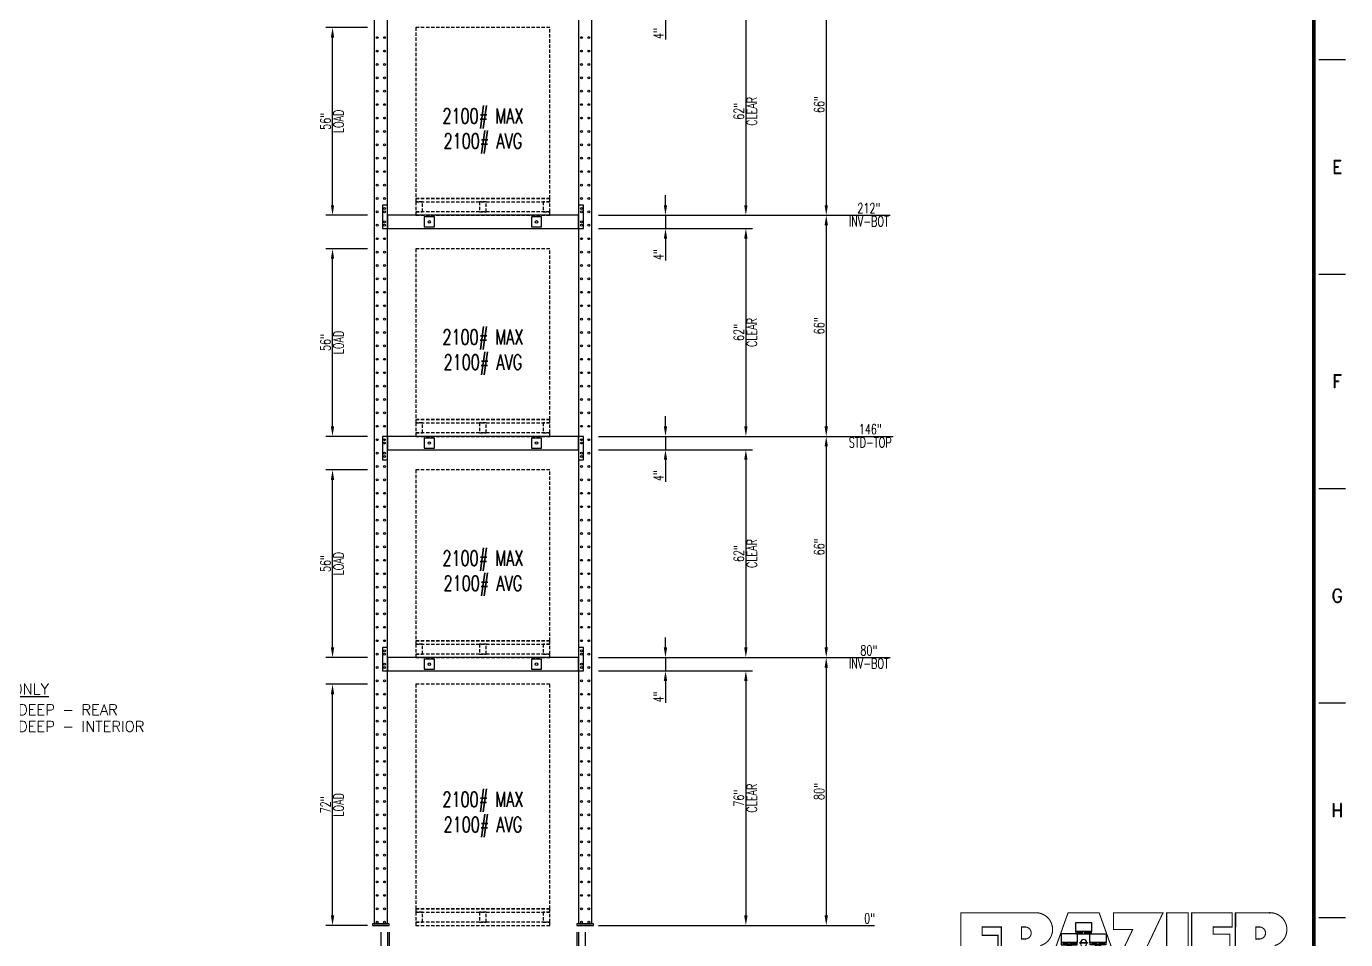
# Model space of a CAD drawing. Extents: x -81 to 963, y -153 to 541.
# Drawn here: x 569.5 to 963.4, y -4.2 to 268.4 of the extents above; entities that cross this region are included whole.
import ezdxf
from ezdxf.enums import TextEntityAlignment as Align

# ---------------------------------------------------------------- set-up
doc = ezdxf.new("R2010")
doc.units = 0
doc.header["$LTSCALE"] = 8
doc.header["$MEASUREMENT"] = 0
doc.linetypes.add('HIDDEN2', pattern=[0.1875, 0.125, -0.0625])
doc.layers.get('DEFPOINTS').update_dxf_attribs({"linetype": 'CONTINUOUS'})
for name, color, linetype in [('BORD', 15, 'CONTINUOUS'), ('FDIM', 2, 'CONTINUOUS'), ('RACKDIM', 7, 'CONTINUOUS'), ('RACKLOAD', 254, 'HIDDEN2'), ('RACKPALLET', 254, 'HIDDEN2'), ('RACKSHELF', 20, 'CONTINUOUS'), ('RACKUPRIGHT', 180, 'CONTINUOUS'), ('TEXTL', 3, 'CONTINUOUS')]:
    doc.layers.add(name, color=color, linetype=linetype)
doc.styles.add('2thirds', font='romans.shx', dxfattribs={"width": 0.7})
doc.styles.add('DCMARCH', font='stylu.ttf', dxfattribs={"width": 0.75, "oblique": 15})
doc.styles.add('ROMAND', font='ROMAND')
doc.styles.add('SIMPLEX', font='SIMPLEX')
doc.dimstyles.new('2tfrac16', dxfattribs={"dimscale": 32, "dimtxt": 0.0938, "dimasz": 0.0938, "dimexe": 0.0625, "dimexo": 0.0625, "dimgap": 0.01, "dimtad": 1, "dimdec": 4, "dimzin": 1, "dimdsep": 46, "dimlunit": 5, "dimtxsty": '2thirds', "dimcen": 0.0625, "dimclrd": 256, "dimclre": 256, "dimclrt": 256, "dimadec": 0, "dimazin": 0, "dimtfac": 0.75, "dimtdec": 4, "dimtmove": 0, "dimatfit": 0, "dimfxl": 1, "dimtvp": 0.75, "dimfrac": 2, "dimtolj": 1, "dimtzin": 0, "dimarcsym": 0})

# ---------------------------------------------------------------- blocks, each defined once
blk = doc.blocks.new('FLOGO')
at = {"layer": 'BORD'}
for p, q in [((2.564, 0.534), (2.564, 0.401)), ((2.564, 0), (2.564, 0.534)), ((0.378, 0.401), (0.378, 0)), ((0.81, 0), (1.044, 0)), ((1.248, 0), (1.482, 0))]:
    blk.add_line(p, q, dxfattribs=at)
at = {"layer": 'BORD', "const_width": 0.0101}
for points in [[(1.887, 0.534), (1.708, 0.156), (1.887, 0.156), (1.887, 0), (1.248, 0), (1.235, 0.022), (1.057, 0.022), (1.046, 0), (0.668, 0), (0.567, 0.178), (0.567, 0), (0.378, 0), (0.378, 0.401), (0.2, 0.401), (0.2, 0.323), (0.347, 0.323), (0.347, 0.189), (0.2, 0.189), (0.2, 0), (0, 0), (0, 0.534), (0.378, 0.534), (0.645, 0.534), (0.701, 0.534, -0.869818), (0.743, 0.228), (0.834, 0.067), (1.001, 0.534), (1.291, 0.534), (1.457, 0.069), (1.604, 0.378), (1.426, 0.378), (1.426, 0.534), (1.893, 0.534)], [(2.564, 0.534), (2.831, 0.534), (2.564, 0.534), (2.564, 0), (2.753, 0), (2.753, 0.178), (2.854, 0), (3.058, 0), (2.929, 0.228, 0.869818), (2.887, 0.534), (2.831, 0.534)]]:
    blk.add_lwpolyline(points, format="xyb", dxfattribs=at)
for points in [[(1.921, 0), (1.921, 0.534), (2.121, 0.534), (2.121, 0)], [(2.154, 0), (2.154, 0.534), (2.533, 0.534), (2.533, 0.401), (2.355, 0.401), (2.355, 0.334), (2.51, 0.334), (2.51, 0.2), (2.355, 0.2), (2.355, 0.134), (2.533, 0.134), (2.533, 0)]]:
    blk.add_lwpolyline(points, close=True, dxfattribs=at)
for points in [[(0.601, 0.289), (0.567, 0.289), (0.567, 0.401), (0.601, 0.401, -1)], [(2.753, 0.289), (2.753, 0.401), (2.787, 0.401, -1), (2.787, 0.289)]]:
    blk.add_lwpolyline(points, format="xyb", close=True, dxfattribs=at)
at = {"layer": 'BORD'}
for points in [[(1.07, 0.358), (1.224, 0.358), (1.224, 0.44), (1.07, 0.44)], [(0.936, 0.255), (1.089, 0.255), (1.089, 0.337), (0.936, 0.337)], [(0.938, 0.234), (1.086, 0.234), (1.086, 0.255), (0.938, 0.255)], [(0.954, 0.24), (1.002, 0.24), (1.002, 0.25), (0.954, 0.25)], [(1.07, 0.24), (1.022, 0.24), (1.022, 0.25), (1.07, 0.25)], [(1.073, 0.337), (1.221, 0.337), (1.221, 0.358), (1.073, 0.358)], [(1.089, 0.343), (1.137, 0.343), (1.137, 0.352), (1.089, 0.352)], [(1.11, 0.251), (1.11, 0.256), (1.182, 0.256), (1.182, 0.251)], [(1.205, 0.343), (1.157, 0.343), (1.157, 0.352), (1.205, 0.352)], [(1.356, 0.255), (1.203, 0.255), (1.203, 0.337), (1.356, 0.337)], [(1.354, 0.234), (1.206, 0.234), (1.206, 0.255), (1.354, 0.255)], [(1.222, 0.24), (1.27, 0.24), (1.27, 0.25), (1.222, 0.25)], [(1.338, 0.24), (1.29, 0.24), (1.29, 0.25), (1.338, 0.25)], [(1.07, 0.071), (1.07, 0.041), (1.091, 0.041), (1.091, 0.027), (1.021, 0.027), (1.021, 0.041), (1.043, 0.041), (1.043, 0.102), (1.249, 0.102), (1.249, 0.041), (1.271, 0.041), (1.271, 0.027), (1.2, 0.027), (1.2, 0.041), (1.222, 0.041), (1.222, 0.071)]]:
    blk.add_lwpolyline(points, close=True, dxfattribs=at)
for points in [[(1.174, 0.256, 0.378608), (1.146, 0.285, 0.378608), (1.118, 0.256, 0.378608)], [(1.121, 0.251, 0.351419), (1.123, 0.23), (1.127, 0.225, 0.337041), (1.146, 0.205, 0.337041), (1.165, 0.225), (1.169, 0.23, 0.351419), (1.171, 0.251)]]:
    blk.add_lwpolyline(points, format="xyb", dxfattribs=at)
for points in [[(1.07, 0.205), (1.07, 0.15), (1.146, 0.15), (1.146, 0.205), (1.021, 0.205), (1.021, 0.226), (1.034, 0.226), (1.034, 0.234), (0.988, 0.234), (0.988, 0.226), (1.001, 0.226), (1.001, 0.174), (1.07, 0.174)], [(1.096, 0.15), (1.115, 0.102)], [(1.127, 0.205), (1.13, 0.216)], [(1.222, 0.205), (1.222, 0.15), (1.146, 0.15), (1.146, 0.205), (1.271, 0.205), (1.271, 0.226), (1.257, 0.226), (1.257, 0.234), (1.304, 0.234), (1.304, 0.226), (1.291, 0.226), (1.291, 0.174), (1.222, 0.174)], [(1.165, 0.205), (1.162, 0.216)], [(1.196, 0.15), (1.177, 0.102)]]:
    blk.add_lwpolyline(points, dxfattribs=at)
blk.add_point((2.884, 0.534), dxfattribs=at)
blk.add_point((2.884, 0.534), dxfattribs=at)
blk = doc.blocks.new('sbord_d')
at = {"layer": 'BORD'}
for p, q in [((32.063, 12), (32.312, 12)), ((32.063, 10), (32.312, 10)), ((32.063, 8), (32.312, 8)), ((32.063, 6), (32.312, 6)), ((32.063, 4), (32.312, 4))]:
    blk.add_line(p, q, dxfattribs=at)
at = {"layer": 'BORD', "const_width": 0.0313}
blk.add_lwpolyline([(-0.016, -0.016), (32.016, -0.016), (32.016, 20.016), (-0.016, 20.016)], close=True, dxfattribs=at)
at = {"layer": 'BORD'}
blk.add_blockref('FLOGO', (28.722, 3.509), dxfattribs=at)
at = {"layer": 'BORD', "style": 'ROMAND'}
for s, p in [('E', (32.234, 11)), ('F', (32.234, 9)), ('G', (32.234, 7)), ('H', (32.234, 5))]:
    blk.add_text(s, height=0.125, dxfattribs=at).set_placement(p, align=Align.MIDDLE)
at = {"layer": 'TEXTL', "flags": 8}
for tag, height, style, p in [('TITLE1', 0.156, 'SIMPLEX', (30.266, 2.776)), ('TITLE2', 0.156, 'SIMPLEX', (30.266, 2.443)), ('CHK', 0.0938, 'SIMPLEX', (29.828, 0.883)), ('APP', 0.0938, 'SIMPLEX', (30.703, 0.883)), ('JOB#', 0.125, 'ROMAND', (30.12, 0.133)), ('SHT', 0.125, 'ROMAND', (31.193, 0.133)), ('REV', 0.125, 'ROMAND', (31.789, 0.133))]:
    blk.add_attdef(tag, text='', height=height, dxfattribs=dict(at, style=style)).set_placement(p, align=Align.MIDDLE)
at = {"layer": 'TEXTL', "style": 'SIMPLEX', "flags": 8}
for tag, height, p in [('CUSTOMER', 0.156, (30.266, 1.697)), ('LOCATION', 0.125, (30.266, 1.364)), ('REVC', 0.0781, (20.259, 0.945)), ('CCHK', 0.0781, (27.255, 0.943)), ('REVB', 0.0781, (20.259, 0.695)), ('BCHK', 0.0781, (27.255, 0.683)), ('REVA', 0.0781, (20.259, 0.445)), ('ACHK', 0.0781, (27.255, 0.443))]:
    blk.add_attdef(tag, text='', height=height, dxfattribs=at).set_placement(p, align=Align.CENTER)
at = {"layer": 'TEXTL', "flags": 8}
for tag, p, height, style in [('REVCDESC', (20.625, 0.943), 0.0781, 'SIMPLEX'), ('REVBDESC', (20.625, 0.683), 0.0781, 'SIMPLEX'), ('REVADESC', (20.625, 0.443), 0.0781, 'SIMPLEX'), ('DWG#', (30.055, -0.566), 0.0938, 'ROMAND')]:
    blk.add_attdef(tag, p, '', height=height, dxfattribs=dict(at, style=style))
at = {"layer": 'TEXTL', "style": 'DCMARCH', "oblique": 15, "width": 0.75, "flags": 8}
for tag, p in [('CBY', (26.755, 0.943)), ('BBY', (26.755, 0.683)), ('ABY', (26.755, 0.443))]:
    blk.add_attdef(tag, text='', height=0.0781, dxfattribs=at).set_placement(p, align=Align.CENTER)
at = {"layer": 'TEXTL', "style": 'SIMPLEX', "flags": 8}
for tag, height, width, p, p2 in [('CAPP', 0.0781, 1.292308, (27.588, 0.944), (27.963, 0.944)), ('CDT', 0.0781, 1.866, (28.071, 0.943), (28.46, 0.943)), ('SCALE', 0.0938, 1.702732, (31.234, 0.837), (31.941, 0.837)), ('BAPP', 0.0781, 1.292308, (27.588, 0.683), (27.963, 0.683)), ('BDT', 0.0781, 1.866, (28.071, 0.683), (28.46, 0.683)), ('AAPP', 0.0781, 1.275949, (27.588, 0.443), (27.963, 0.443)), ('ADT', 0.0781, 1.833263, (28.071, 0.443), (28.46, 0.443)), ('DATE', 0.0938, 2.134634, (28.609, 0.462), (29.315, 0.462)), ('CHKDT', 0.0938, 1.555556, (29.484, 0.462), (30.172, 0.462)), ('APPDT', 0.0938, 1.555556, (30.359, 0.462), (31.047, 0.462)), ('PLOT#', 0.0938, 8.555556, (31.234, 0.462), (31.922, 0.462))]:
    blk.add_attdef(tag, text='', height=height, dxfattribs=dict(at, width=width)).set_placement(p, p2, align=Align.FIT)
at = {"layer": 'TEXTL', "style": 'DCMARCH', "oblique": 15, "width": 0.75, "flags": 8}
blk.add_attdef('DRBY', (28.593, 0.821), '', height=0.125, dxfattribs=at)
blk = doc.blocks.new('*D130')
at = {"layer": 'DEFPOINTS', "color": 0}
for p in [(656.9, 482), (675.31, 482), (677.31, 0)]:
    blk.add_point(p, dxfattribs=at)
at = {"layer": 'RACKDIM', "lineweight": -2}
for p, q in [((662.9, 482), (641.17, 482)), ((668.9, 482), (662.9, 482)), ((673.31, 482), (668.9, 482))]:
    blk.add_line(p, q, dxfattribs=at)
at = {"layer": 'RACKDIM', "char_height": 3.002, "attachment_point": 5, "style": '2thirds'}
for s, insert in [('\\A1;482"', (648.87, 484.11)), ('\\A1;TOP OF\\PTOP LOAD', (648.87, 477.68))]:
    blk.add_mtext(s, dxfattribs=dict(at, insert=insert))
blk = doc.blocks.new('*D125')
at = {"layer": 'DEFPOINTS', "color": 0}
for p in [(738.31, 410), (814.31, 410), (677.31, 0)]:
    blk.add_point(p, dxfattribs=at)
at = {"layer": 'RACKDIM', "lineweight": -2}
blk.add_line((740.31, 410), (828.24, 410), dxfattribs=at)
at = {"layer": 'RACKDIM', "attachment_point": 5, "style": '2thirds'}
for s, insert, char_height in [('\\A1;410"', (821.44, 412.11), 3.002), ('\\A1;STD-TOP', (821.44, 408.18), 3.0016)]:
    blk.add_mtext(s, dxfattribs=dict(at, insert=insert, char_height=char_height))
blk = doc.blocks.new('*D120')
at = {"layer": 'DEFPOINTS', "color": 0}
for p in [(738.31, 342), (814.31, 342), (677.31, 0)]:
    blk.add_point(p, dxfattribs=at)
at = {"layer": 'RACKDIM', "lineweight": -2}
blk.add_line((740.31, 342), (828.24, 342), dxfattribs=at)
at = {"layer": 'RACKDIM', "attachment_point": 5, "style": '2thirds'}
for s, insert, char_height in [('\\A1;342"', (821.44, 344.11), 3.002), ('\\A1;STD-TOP', (821.44, 340.18), 3.0016)]:
    blk.add_mtext(s, dxfattribs=dict(at, insert=insert, char_height=char_height))
blk = doc.blocks.new('*D115')
at = {"layer": 'DEFPOINTS', "color": 0}
for p in [(738.31, 278), (814.31, 278), (677.31, 0)]:
    blk.add_point(p, dxfattribs=at)
at = {"layer": 'RACKDIM', "lineweight": -2}
blk.add_line((740.31, 278), (828.24, 278), dxfattribs=at)
at = {"layer": 'RACKDIM', "attachment_point": 5, "style": '2thirds'}
for s, insert, char_height in [('\\A1;278"', (821.44, 280.11), 3.002), ('\\A1;STD-TOP', (821.44, 276.18), 3.0016)]:
    blk.add_mtext(s, dxfattribs=dict(at, insert=insert, char_height=char_height))
blk = doc.blocks.new('*D114')
at = {"layer": 'DEFPOINTS', "color": 0}
for p in [(738.31, 278), (738.31, 212), (808.31, 212)]:
    blk.add_point(p, dxfattribs=at)
at = {"layer": 'RACKDIM', "lineweight": -2}
for p, q in [((740.31, 278), (810.31, 278)), ((808.31, 275), (808.31, 215)), ((740.31, 212), (810.31, 212))]:
    blk.add_line(p, q, dxfattribs=at)
at = {"layer": 'RACKDIM'}
for points in [[(807.81, 275), (808.81, 275), (808.31, 278)], [(807.81, 215), (808.81, 215), (808.31, 212)]]:
    blk.add_solid(points, dxfattribs=at)
at = {"layer": 'RACKDIM', "insert": (806.2, 245), "char_height": 3.002, "attachment_point": 5, "rotation": 89.9998, "style": '2thirds'}
blk.add_mtext('\\A1;66"', dxfattribs=at)
blk = doc.blocks.new('*D113')
at = {"layer": 'DEFPOINTS', "color": 0}
for p in [(738.31, 274), (738.31, 212), (784.31, 212)]:
    blk.add_point(p, dxfattribs=at)
at = {"layer": 'RACKDIM', "lineweight": -2}
for p, q in [((740.31, 274), (786.31, 274)), ((784.31, 271), (784.31, 215)), ((740.31, 212), (786.31, 212))]:
    blk.add_line(p, q, dxfattribs=at)
at = {"layer": 'RACKDIM'}
for points in [[(783.81, 271), (784.81, 271), (784.31, 274)], [(783.81, 215), (784.81, 215), (784.31, 212)]]:
    blk.add_solid(points, dxfattribs=at)
at = {"layer": 'RACKDIM', "char_height": 3.002, "attachment_point": 5, "rotation": 89.9998, "style": '2thirds'}
for s, insert in [('\\A1;62"', (782.2, 243)), ('\\A1;CLEAR', (786.13, 243))]:
    blk.add_mtext(s, dxfattribs=dict(at, insert=insert))
blk = doc.blocks.new('*D112')
at = {"layer": 'DEFPOINTS', "color": 0}
for p in [(738.31, 278), (738.31, 274), (760.31, 274)]:
    blk.add_point(p, dxfattribs=at)
at = {"layer": 'RACKDIM', "lineweight": -2}
for p, q in [((760.31, 281), (760.31, 284)), ((740.31, 278), (762.31, 278)), ((760.31, 278), (760.31, 274)), ((740.31, 274), (762.31, 274)), ((760.31, 271), (760.31, 264.46))]:
    blk.add_line(p, q, dxfattribs=at)
at = {"layer": 'RACKDIM'}
for points in [[(759.81, 281), (760.81, 281), (760.31, 278)], [(759.81, 271), (760.81, 271), (760.31, 274)]]:
    blk.add_solid(points, dxfattribs=at)
at = {"layer": 'RACKDIM', "insert": (758.2, 266.23), "char_height": 3.002, "attachment_point": 5, "rotation": 89.9998, "style": '2thirds'}
blk.add_mtext('\\A1;4"', dxfattribs=at)
blk = doc.blocks.new('*D111')
at = {"layer": 'DEFPOINTS', "color": 0}
for p in [(660.9, 268), (673.31, 268), (673.31, 212)]:
    blk.add_point(p, dxfattribs=at)
at = {"layer": 'RACKDIM', "lineweight": -2}
for p, q in [((671.31, 268), (658.9, 268)), ((660.9, 215), (660.9, 265)), ((671.31, 212), (658.9, 212))]:
    blk.add_line(p, q, dxfattribs=at)
at = {"layer": 'RACKDIM'}
for points in [[(660.4, 265), (661.4, 265), (660.9, 268)], [(660.4, 215), (661.4, 215), (660.9, 212)]]:
    blk.add_solid(points, dxfattribs=at)
at = {"layer": 'RACKDIM', "char_height": 3.002, "attachment_point": 5, "rotation": 89.9998, "style": '2thirds'}
for s, insert in [('\\A1;56"', (658.79, 240)), ('\\A1;LOAD', (662.72, 240))]:
    blk.add_mtext(s, dxfattribs=dict(at, insert=insert))
blk = doc.blocks.new('*D110')
at = {"layer": 'DEFPOINTS', "color": 0}
for p in [(738.31, 212), (814.31, 212), (677.31, 0)]:
    blk.add_point(p, dxfattribs=at)
at = {"layer": 'RACKDIM', "lineweight": -2}
blk.add_line((740.31, 212), (827.44, 212), dxfattribs=at)
at = {"layer": 'RACKDIM', "attachment_point": 5, "style": '2thirds'}
for s, insert, char_height in [('\\A1;212"', (821.03, 214.11), 3.002), ('\\A1;INV-BOT', (821.03, 210.18), 3.0016)]:
    blk.add_mtext(s, dxfattribs=dict(at, insert=insert, char_height=char_height))
blk = doc.blocks.new('*D109')
at = {"layer": 'DEFPOINTS', "color": 0}
for p in [(738.31, 212), (738.31, 146), (808.31, 146)]:
    blk.add_point(p, dxfattribs=at)
at = {"layer": 'RACKDIM', "lineweight": -2}
for p, q in [((740.31, 212), (810.31, 212)), ((808.31, 209), (808.31, 149)), ((740.31, 146), (810.31, 146))]:
    blk.add_line(p, q, dxfattribs=at)
at = {"layer": 'RACKDIM'}
for points in [[(807.81, 209), (808.81, 209), (808.31, 212)], [(807.81, 149), (808.81, 149), (808.31, 146)]]:
    blk.add_solid(points, dxfattribs=at)
at = {"layer": 'RACKDIM', "insert": (806.2, 179), "char_height": 3.002, "attachment_point": 5, "rotation": 89.9998, "style": '2thirds'}
blk.add_mtext('\\A1;66"', dxfattribs=at)
blk = doc.blocks.new('*D108')
at = {"layer": 'DEFPOINTS', "color": 0}
for p in [(738.31, 208), (738.31, 146), (784.31, 146)]:
    blk.add_point(p, dxfattribs=at)
at = {"layer": 'RACKDIM', "lineweight": -2}
for p, q in [((740.31, 208), (786.31, 208)), ((784.31, 205), (784.31, 149)), ((740.31, 146), (786.31, 146))]:
    blk.add_line(p, q, dxfattribs=at)
at = {"layer": 'RACKDIM'}
for points in [[(783.81, 205), (784.81, 205), (784.31, 208)], [(783.81, 149), (784.81, 149), (784.31, 146)]]:
    blk.add_solid(points, dxfattribs=at)
at = {"layer": 'RACKDIM', "char_height": 3.002, "attachment_point": 5, "rotation": 89.9998, "style": '2thirds'}
for s, insert in [('\\A1;62"', (782.2, 177)), ('\\A1;CLEAR', (786.13, 177))]:
    blk.add_mtext(s, dxfattribs=dict(at, insert=insert))
blk = doc.blocks.new('*D107')
at = {"layer": 'DEFPOINTS', "color": 0}
for p in [(738.31, 212), (738.31, 208), (760.31, 208)]:
    blk.add_point(p, dxfattribs=at)
at = {"layer": 'RACKDIM', "lineweight": -2}
for p, q in [((760.31, 215), (760.31, 218)), ((740.31, 212), (762.31, 212)), ((760.31, 212), (760.31, 208)), ((740.31, 208), (762.31, 208)), ((760.31, 205), (760.31, 198.46))]:
    blk.add_line(p, q, dxfattribs=at)
at = {"layer": 'RACKDIM'}
for points in [[(759.81, 215), (760.81, 215), (760.31, 212)], [(759.81, 205), (760.81, 205), (760.31, 208)]]:
    blk.add_solid(points, dxfattribs=at)
at = {"layer": 'RACKDIM', "insert": (758.2, 200.23), "char_height": 3.002, "attachment_point": 5, "rotation": 89.9998, "style": '2thirds'}
blk.add_mtext('\\A1;4"', dxfattribs=at)
blk = doc.blocks.new('*D106')
at = {"layer": 'DEFPOINTS', "color": 0}
for p in [(660.9, 202), (673.31, 202), (673.31, 146)]:
    blk.add_point(p, dxfattribs=at)
at = {"layer": 'RACKDIM', "lineweight": -2}
for p, q in [((671.31, 202), (658.9, 202)), ((660.9, 149), (660.9, 199)), ((671.31, 146), (658.9, 146))]:
    blk.add_line(p, q, dxfattribs=at)
at = {"layer": 'RACKDIM'}
for points in [[(660.4, 199), (661.4, 199), (660.9, 202)], [(660.4, 149), (661.4, 149), (660.9, 146)]]:
    blk.add_solid(points, dxfattribs=at)
at = {"layer": 'RACKDIM', "char_height": 3.002, "attachment_point": 5, "rotation": 89.9998, "style": '2thirds'}
for s, insert in [('\\A1;56"', (658.79, 174)), ('\\A1;LOAD', (662.72, 174))]:
    blk.add_mtext(s, dxfattribs=dict(at, insert=insert))
blk = doc.blocks.new('*D105')
at = {"layer": 'DEFPOINTS', "color": 0}
for p in [(738.31, 146), (814.31, 146), (677.31, 0)]:
    blk.add_point(p, dxfattribs=at)
at = {"layer": 'RACKDIM', "lineweight": -2}
blk.add_line((740.31, 146), (828.24, 146), dxfattribs=at)
at = {"layer": 'RACKDIM', "attachment_point": 5, "style": '2thirds'}
for s, insert, char_height in [('\\A1;146"', (821.44, 148.11), 3.002), ('\\A1;STD-TOP', (821.44, 144.18), 3.0016)]:
    blk.add_mtext(s, dxfattribs=dict(at, insert=insert, char_height=char_height))
blk = doc.blocks.new('*D104')
at = {"layer": 'DEFPOINTS', "color": 0}
for p in [(738.31, 146), (738.31, 80), (808.31, 80)]:
    blk.add_point(p, dxfattribs=at)
at = {"layer": 'RACKDIM', "lineweight": -2}
for p, q in [((740.31, 146), (810.31, 146)), ((808.31, 143), (808.31, 83)), ((740.31, 80), (810.31, 80))]:
    blk.add_line(p, q, dxfattribs=at)
at = {"layer": 'RACKDIM'}
for points in [[(807.81, 143), (808.81, 143), (808.31, 146)], [(807.81, 83), (808.81, 83), (808.31, 80)]]:
    blk.add_solid(points, dxfattribs=at)
at = {"layer": 'RACKDIM', "insert": (806.2, 113), "char_height": 3.002, "attachment_point": 5, "rotation": 89.9998, "style": '2thirds'}
blk.add_mtext('\\A1;66"', dxfattribs=at)
blk = doc.blocks.new('*D103')
at = {"layer": 'DEFPOINTS', "color": 0}
for p in [(738.31, 142), (738.31, 80), (784.31, 80)]:
    blk.add_point(p, dxfattribs=at)
at = {"layer": 'RACKDIM', "lineweight": -2}
for p, q in [((740.31, 142), (786.31, 142)), ((784.31, 139), (784.31, 83)), ((740.31, 80), (786.31, 80))]:
    blk.add_line(p, q, dxfattribs=at)
at = {"layer": 'RACKDIM'}
for points in [[(783.81, 139), (784.81, 139), (784.31, 142)], [(783.81, 83), (784.81, 83), (784.31, 80)]]:
    blk.add_solid(points, dxfattribs=at)
at = {"layer": 'RACKDIM', "char_height": 3.002, "attachment_point": 5, "rotation": 89.9998, "style": '2thirds'}
for s, insert in [('\\A1;CLEAR', (786.13, 111)), ('\\A1;62"', (782.2, 111))]:
    blk.add_mtext(s, dxfattribs=dict(at, insert=insert))
blk = doc.blocks.new('*D102')
at = {"layer": 'DEFPOINTS', "color": 0}
for p in [(738.31, 146), (738.31, 142), (760.31, 142)]:
    blk.add_point(p, dxfattribs=at)
at = {"layer": 'RACKDIM', "lineweight": -2}
for p, q in [((760.31, 149), (760.31, 152)), ((740.31, 146), (762.31, 146)), ((760.31, 146), (760.31, 142)), ((740.31, 142), (762.31, 142)), ((760.31, 139), (760.31, 132.46))]:
    blk.add_line(p, q, dxfattribs=at)
at = {"layer": 'RACKDIM'}
for points in [[(759.81, 149), (760.81, 149), (760.31, 146)], [(759.81, 139), (760.81, 139), (760.31, 142)]]:
    blk.add_solid(points, dxfattribs=at)
at = {"layer": 'RACKDIM', "insert": (758.2, 134.23), "char_height": 3.002, "attachment_point": 5, "rotation": 89.9998, "style": '2thirds'}
blk.add_mtext('\\A1;4"', dxfattribs=at)
blk = doc.blocks.new('*D101')
at = {"layer": 'DEFPOINTS', "color": 0}
for p in [(660.9, 136), (673.31, 136), (673.31, 80)]:
    blk.add_point(p, dxfattribs=at)
at = {"layer": 'RACKDIM', "lineweight": -2}
for p, q in [((671.31, 136), (658.9, 136)), ((660.9, 83), (660.9, 133)), ((671.31, 80), (658.9, 80))]:
    blk.add_line(p, q, dxfattribs=at)
at = {"layer": 'RACKDIM'}
for points in [[(660.4, 133), (661.4, 133), (660.9, 136)], [(660.4, 83), (661.4, 83), (660.9, 80)]]:
    blk.add_solid(points, dxfattribs=at)
at = {"layer": 'RACKDIM', "char_height": 3.002, "attachment_point": 5, "rotation": 89.9998, "style": '2thirds'}
for s, insert in [('\\A1;LOAD', (662.72, 108)), ('\\A1;56"', (658.79, 108))]:
    blk.add_mtext(s, dxfattribs=dict(at, insert=insert))
blk = doc.blocks.new('*D100')
at = {"layer": 'DEFPOINTS', "color": 0}
for p in [(738.31, 80), (814.31, 80), (677.31, 0)]:
    blk.add_point(p, dxfattribs=at)
at = {"layer": 'RACKDIM', "lineweight": -2}
blk.add_line((740.31, 80), (827.44, 80), dxfattribs=at)
at = {"layer": 'RACKDIM', "attachment_point": 5, "style": '2thirds'}
for s, insert, char_height in [('\\A1;80"', (821.03, 82.11), 3.002), ('\\A1;INV-BOT', (821.03, 78.18), 3.0016)]:
    blk.add_mtext(s, dxfattribs=dict(at, insert=insert, char_height=char_height))
blk = doc.blocks.new('*D99')
at = {"layer": 'DEFPOINTS', "color": 0}
for p in [(738.31, 80), (738.31, 0), (808.31, 0)]:
    blk.add_point(p, dxfattribs=at)
at = {"layer": 'RACKDIM', "lineweight": -2}
for p, q in [((740.31, 80), (810.31, 80)), ((808.31, 77), (808.31, 3)), ((740.31, 0), (810.31, 0))]:
    blk.add_line(p, q, dxfattribs=at)
at = {"layer": 'RACKDIM'}
for points in [[(807.81, 77), (808.81, 77), (808.31, 80)], [(807.81, 3), (808.81, 3), (808.31, 0)]]:
    blk.add_solid(points, dxfattribs=at)
at = {"layer": 'RACKDIM', "insert": (806.2, 40), "char_height": 3.002, "attachment_point": 5, "rotation": 89.9998, "style": '2thirds'}
blk.add_mtext('\\A1;80"', dxfattribs=at)
blk = doc.blocks.new('*D98')
at = {"layer": 'DEFPOINTS', "color": 0}
for p in [(738.31, 76), (738.31, 0), (784.31, 0)]:
    blk.add_point(p, dxfattribs=at)
at = {"layer": 'RACKDIM', "lineweight": -2}
for p, q in [((740.31, 76), (786.31, 76)), ((784.31, 73), (784.31, 3)), ((740.31, 0), (786.31, 0))]:
    blk.add_line(p, q, dxfattribs=at)
at = {"layer": 'RACKDIM'}
for points in [[(783.81, 73), (784.81, 73), (784.31, 76)], [(783.81, 3), (784.81, 3), (784.31, 0)]]:
    blk.add_solid(points, dxfattribs=at)
at = {"layer": 'RACKDIM', "char_height": 3.002, "attachment_point": 5, "rotation": 89.9998, "style": '2thirds'}
for s, insert in [('\\A1;76"', (782.2, 38)), ('\\A1;CLEAR', (786.13, 38))]:
    blk.add_mtext(s, dxfattribs=dict(at, insert=insert))
blk = doc.blocks.new('*D97')
at = {"layer": 'DEFPOINTS', "color": 0}
for p in [(738.31, 80), (738.31, 76), (760.31, 76)]:
    blk.add_point(p, dxfattribs=at)
at = {"layer": 'RACKDIM', "lineweight": -2}
for p, q in [((760.31, 83), (760.31, 86)), ((740.31, 80), (762.31, 80)), ((760.31, 80), (760.31, 76)), ((740.31, 76), (762.31, 76)), ((760.31, 73), (760.31, 66.46))]:
    blk.add_line(p, q, dxfattribs=at)
at = {"layer": 'RACKDIM'}
for points in [[(759.81, 83), (760.81, 83), (760.31, 80)], [(759.81, 73), (760.81, 73), (760.31, 76)]]:
    blk.add_solid(points, dxfattribs=at)
at = {"layer": 'RACKDIM', "insert": (758.2, 68.23), "char_height": 3.002, "attachment_point": 5, "rotation": 89.9998, "style": '2thirds'}
blk.add_mtext('\\A1;4"', dxfattribs=at)
blk = doc.blocks.new('*D96')
at = {"layer": 'DEFPOINTS', "color": 0}
for p in [(660.9, 72), (673.31, 72), (673.31, 0)]:
    blk.add_point(p, dxfattribs=at)
at = {"layer": 'RACKDIM', "lineweight": -2}
for p, q in [((671.31, 72), (658.9, 72)), ((660.9, 3), (660.9, 69)), ((671.31, 0), (658.9, 0))]:
    blk.add_line(p, q, dxfattribs=at)
at = {"layer": 'RACKDIM'}
for points in [[(660.4, 69), (661.4, 69), (660.9, 72)], [(660.4, 3), (661.4, 3), (660.9, 0)]]:
    blk.add_solid(points, dxfattribs=at)
at = {"layer": 'RACKDIM', "char_height": 3.002, "attachment_point": 5, "rotation": 89.9998, "style": '2thirds'}
for s, insert in [('\\A1;72"', (658.79, 36)), ('\\A1;LOAD', (662.72, 36))]:
    blk.add_mtext(s, dxfattribs=dict(at, insert=insert))
blk = doc.blocks.new('*D95')
at = {"layer": 'DEFPOINTS', "color": 0}
for p in [(677.31, 0), (738.81, 0), (819.48, 0)]:
    blk.add_point(p, dxfattribs=at)
at = {"layer": 'RACKDIM', "lineweight": -2}
for p, q in [((740.81, 0), (807.47, 0)), ((807.47, 0), (813.48, 0)), ((813.48, 0), (822.7, 0))]:
    blk.add_line(p, q, dxfattribs=at)
at = {"layer": 'RACKDIM', "char_height": 3.002, "attachment_point": 5, "style": '2thirds'}
for s, insert in [('\\A1;0"', (821.25, 2.11)), ('\\A1;', (821.25, -1.82))]:
    blk.add_mtext(s, dxfattribs=dict(at, insert=insert))
blk = doc.blocks.new('*D94')
at = {"layer": 'DEFPOINTS', "color": 0}
for p in [(677.81, 0), (733.81, 0), (733.81, -14.43)]:
    blk.add_point(p, dxfattribs=at)
at = {"layer": 'RACKDIM', "lineweight": -2}
for p, q in [((677.81, -2), (677.81, -16.43)), ((733.81, -2), (733.81, -16.43)), ((680.81, -14.43), (730.81, -14.43))]:
    blk.add_line(p, q, dxfattribs=at)
at = {"layer": 'RACKDIM'}
for points in [[(680.81, -13.93), (680.81, -14.93), (677.81, -14.43)], [(730.81, -13.93), (730.81, -14.93), (733.81, -14.43)]]:
    blk.add_solid(points, dxfattribs=at)
at = {"layer": 'RACKDIM', "attachment_point": 5, "style": '2thirds'}
for s, insert, char_height in [('\\A1;56"', (705.81, -12.32), 3.002), ('\\A1;BTWN BASEPLATES', (705.81, -16.25), 3.0016)]:
    blk.add_mtext(s, dxfattribs=dict(at, insert=insert, char_height=char_height))
blk = doc.blocks.new('*D93')
at = {"layer": 'DEFPOINTS', "color": 0}
for p in [(734.31, 0), (736.31, 0), (736.31, -31.26)]:
    blk.add_point(p, dxfattribs=at)
at = {"layer": 'RACKDIM', "lineweight": -2}
for p, q in [((734.31, -2), (734.31, -33.26)), ((736.31, -2), (736.31, -33.26)), ((731.31, -31.26), (728.31, -31.26)), ((734.31, -31.26), (736.31, -31.26)), ((739.31, -31.26), (745.86, -31.26))]:
    blk.add_line(p, q, dxfattribs=at)
at = {"layer": 'RACKDIM'}
for points in [[(731.31, -30.75), (731.31, -31.76), (734.31, -31.26)], [(739.31, -30.75), (739.31, -31.76), (736.31, -31.26)]]:
    blk.add_solid(points, dxfattribs=at)
at = {"layer": 'RACKDIM', "insert": (744.09, -29.15), "char_height": 3.002, "attachment_point": 5, "style": '2thirds'}
blk.add_mtext('\\A1;2"', dxfattribs=at)
blk = doc.blocks.new('*D92')
at = {"layer": 'DEFPOINTS', "color": 0}
for p in [(675.31, 0), (677.31, 0), (675.31, -31.26)]:
    blk.add_point(p, dxfattribs=at)
at = {"layer": 'RACKDIM', "lineweight": -2}
for p, q in [((675.31, -2), (675.31, -33.26)), ((677.31, -2), (677.31, -33.26)), ((672.31, -31.26), (665.77, -31.26)), ((677.31, -31.26), (675.31, -31.26)), ((680.31, -31.26), (683.31, -31.26))]:
    blk.add_line(p, q, dxfattribs=at)
at = {"layer": 'RACKDIM'}
for points in [[(672.31, -30.75), (672.31, -31.76), (675.31, -31.26)], [(680.31, -30.75), (680.31, -31.76), (677.31, -31.26)]]:
    blk.add_solid(points, dxfattribs=at)
at = {"layer": 'RACKDIM', "insert": (667.54, -29.15), "char_height": 3.002, "attachment_point": 5, "style": '2thirds'}
blk.add_mtext('\\A1;2"', dxfattribs=at)
blk = doc.blocks.new('*D91')
at = {"layer": 'DEFPOINTS', "color": 0}
for p in [(677.31, 0), (734.31, 0), (734.31, -31.26)]:
    blk.add_point(p, dxfattribs=at)
at = {"layer": 'RACKDIM', "lineweight": -2}
for p, q in [((677.31, -2), (677.31, -33.26)), ((734.31, -2), (734.31, -33.26)), ((680.31, -31.26), (731.31, -31.26))]:
    blk.add_line(p, q, dxfattribs=at)
at = {"layer": 'RACKDIM'}
for points in [[(680.31, -30.75), (680.31, -31.76), (677.31, -31.26)], [(731.31, -30.75), (731.31, -31.76), (734.31, -31.26)]]:
    blk.add_solid(points, dxfattribs=at)
at = {"layer": 'RACKDIM', "char_height": 3.002, "attachment_point": 5, "style": '2thirds'}
for s, insert in [('\\A1;57"', (705.81, -29.15)), ('\\A1;CLEAR', (705.81, -33.08))]:
    blk.add_mtext(s, dxfattribs=dict(at, insert=insert))
blk = doc.blocks.new('*D90')
at = {"layer": 'DEFPOINTS', "color": 0}
for p in [(675.31, 0), (736.31, 0), (736.31, -48.08)]:
    blk.add_point(p, dxfattribs=at)
at = {"layer": 'RACKDIM', "lineweight": -2}
for p, q in [((675.31, -2), (675.31, -50.08)), ((736.31, -2), (736.31, -50.08)), ((678.31, -48.08), (733.31, -48.08))]:
    blk.add_line(p, q, dxfattribs=at)
at = {"layer": 'RACKDIM'}
for points in [[(678.31, -47.58), (678.31, -48.58), (675.31, -48.08)], [(733.31, -47.58), (733.31, -48.58), (736.31, -48.08)]]:
    blk.add_solid(points, dxfattribs=at)
at = {"layer": 'RACKDIM', "char_height": 3.002, "attachment_point": 5, "style": '2thirds'}
for s, insert in [('\\A1;61"', (705.81, -45.97)), ('\\A1;C/C', (705.81, -50.69))]:
    blk.add_mtext(s, dxfattribs=dict(at, insert=insert))

msp = doc.modelspace()

# ---------------------------------------------------------------- linework, layer by layer
at = {"layer": 'RACKLOAD'}
for points in [[(685.81139, 217), (725.81139, 217), (725.81139, 268), (685.81139, 268), (685.81139, 217)], [(685.81139, 151), (725.81139, 151), (725.81139, 202), (685.81139, 202), (685.81139, 151)], [(685.81139, 85), (725.81139, 85), (725.81139, 136), (685.81139, 136), (685.81139, 85)], [(685.81139, 5), (725.81139, 5), (725.81139, 72), (685.81139, 72), (685.81139, 5)]]:
    msp.add_lwpolyline(points, dxfattribs=at)
at = {"layer": 'RACKPALLET'}
for points in [[(685.81139, 216), (725.81139, 216), (725.81139, 217), (685.81139, 217), (685.81139, 216)], [(685.81139, 213), (687.81139, 213), (687.81139, 216), (685.81139, 216), (685.81139, 213)], [(685.81139, 212), (725.81139, 212), (725.81139, 213), (685.81139, 213), (685.81139, 212)], [(704.81139, 213), (706.81139, 213), (706.81139, 216), (704.81139, 216), (704.81139, 213)], [(723.81139, 213), (725.81139, 213), (725.81139, 216), (723.81139, 216), (723.81139, 213)], [(685.81139, 150), (725.81139, 150), (725.81139, 151), (685.81139, 151), (685.81139, 150)], [(685.81139, 147), (687.81139, 147), (687.81139, 150), (685.81139, 150), (685.81139, 147)], [(704.81139, 147), (706.81139, 147), (706.81139, 150), (704.81139, 150), (704.81139, 147)], [(723.81139, 147), (725.81139, 147), (725.81139, 150), (723.81139, 150), (723.81139, 147)], [(685.81139, 146), (725.81139, 146), (725.81139, 147), (685.81139, 147), (685.81139, 146)], [(685.81139, 84), (725.81139, 84), (725.81139, 85), (685.81139, 85), (685.81139, 84)], [(685.81139, 81), (687.81139, 81), (687.81139, 84), (685.81139, 84), (685.81139, 81)], [(704.81139, 81), (706.81139, 81), (706.81139, 84), (704.81139, 84), (704.81139, 81)], [(723.81139, 81), (725.81139, 81), (725.81139, 84), (723.81139, 84), (723.81139, 81)], [(685.81139, 80), (725.81139, 80), (725.81139, 81), (685.81139, 81), (685.81139, 80)], [(685.81139, 4), (725.81139, 4), (725.81139, 5), (685.81139, 5), (685.81139, 4)], [(685.81139, 1), (687.81139, 1), (687.81139, 4), (685.81139, 4), (685.81139, 1)], [(704.81139, 1), (706.81139, 1), (706.81139, 4), (704.81139, 4), (704.81139, 1)], [(723.81139, 1), (725.81139, 1), (725.81139, 4), (723.81139, 4), (723.81139, 1)], [(685.81139, 0), (725.81139, 0), (725.81139, 1), (685.81139, 1), (685.81139, 0)]]:
    msp.add_lwpolyline(points, dxfattribs=at)
at = {"layer": 'RACKSHELF'}
for points in [[(675.81139, 208), (677.31139, 208), (677.31139, 215), (675.81139, 215), (675.81139, 208)], [(734.31139, 208), (735.81139, 208), (735.81139, 215), (734.31139, 215), (734.31139, 208)], [(677.31139, 208), (734.31139, 208), (734.31139, 212), (677.31139, 212), (677.31139, 208)], [(688.31139, 208.5), (691.31139, 208.5), (691.31139, 211.5), (688.31139, 211.5), (688.31139, 208.5)], [(720.31139, 208.5), (723.31139, 208.5), (723.31139, 211.5), (720.31139, 211.5), (720.31139, 208.5)], [(675.81139, 139), (677.31139, 139), (677.31139, 146), (675.81139, 146), (675.81139, 139)], [(677.31139, 142), (734.31139, 142), (734.31139, 146), (677.31139, 146), (677.31139, 142)], [(734.31139, 139), (735.81139, 139), (735.81139, 146), (734.31139, 146), (734.31139, 139)], [(688.31139, 142.5), (691.31139, 142.5), (691.31139, 145.5), (688.31139, 145.5), (688.31139, 142.5)], [(720.31139, 142.5), (723.31139, 142.5), (723.31139, 145.5), (720.31139, 145.5), (720.31139, 142.5)], [(675.81139, 76), (677.31139, 76), (677.31139, 83), (675.81139, 83), (675.81139, 76)], [(734.31139, 76), (735.81139, 76), (735.81139, 83), (734.31139, 83), (734.31139, 76)], [(677.31139, 76), (734.31139, 76), (734.31139, 80), (677.31139, 80), (677.31139, 76)], [(688.31139, 76.5), (691.31139, 76.5), (691.31139, 79.5), (688.31139, 79.5), (688.31139, 76.5)], [(720.31139, 76.5), (723.31139, 76.5), (723.31139, 79.5), (720.31139, 79.5), (720.31139, 76.5)]]:
    msp.add_lwpolyline(points, dxfattribs=at)
for centre, radius in [((676.40514, 214), 0.28125), ((676.40514, 213), 0.28125), ((735.21764, 214), 0.28125), ((735.21764, 213), 0.28125), ((676.40514, 210), 0.28125), ((676.40514, 209), 0.28125), ((689.81139, 210), 0.375), ((721.81139, 210), 0.375), ((735.21764, 210), 0.28125), ((735.21764, 209), 0.28125), ((676.40514, 145), 0.28125), ((676.40514, 144), 0.28125), ((689.81139, 144), 0.375), ((721.81139, 144), 0.375), ((735.21764, 145), 0.28125), ((735.21764, 144), 0.28125), ((676.40514, 141), 0.28125), ((676.40514, 140), 0.28125), ((735.21764, 141), 0.28125), ((735.21764, 140), 0.28125), ((676.40514, 82), 0.28125), ((676.40514, 81), 0.28125), ((735.21764, 82), 0.28125), ((735.21764, 81), 0.28125), ((676.40514, 78), 0.28125), ((676.40514, 77), 0.28125), ((689.81139, 78), 0.375), ((721.81139, 78), 0.375), ((735.21764, 78), 0.28125), ((735.21764, 77), 0.28125)]:
    msp.add_circle(centre, radius, dxfattribs=at)
at = {"layer": 'RACKUPRIGHT'}
for points in [[(673.31139, 0.5), (677.31139, 0.5), (677.31139, 410), (673.31139, 410), (673.31139, 0.5)], [(734.31139, 0.5), (738.31139, 0.5), (738.31139, 410), (734.31139, 410), (734.31139, 0.5)], [(672.81139, 0), (677.81139, 0), (677.81139, 0.5), (672.81139, 0.5), (672.81139, 0)], [(733.81139, 0), (738.81139, 0), (738.81139, 0.5), (733.81139, 0.5), (733.81139, 0)]]:
    msp.add_lwpolyline(points, dxfattribs=at)
for centre in [(674.21764, 265), (676.40514, 265), (735.21764, 265), (737.40514, 265), (674.21764, 261), (676.40514, 261), (735.21764, 261), (737.40514, 261), (674.21764, 257), (676.40514, 257), (735.21764, 257), (737.40514, 257), (674.21764, 253), (676.40514, 253), (735.21764, 253), (737.40514, 253), (674.21764, 249), (676.40514, 249), (735.21764, 249), (737.40514, 249), (674.21764, 245), (676.40514, 245), (735.21764, 245), (737.40514, 245), (674.21764, 241), (676.40514, 241), (735.21764, 241), (737.40514, 241), (674.21764, 237), (676.40514, 237), (735.21764, 237), (737.40514, 237), (674.21764, 233), (676.40514, 233), (735.21764, 233), (737.40514, 233), (674.21764, 229), (676.40514, 229), (735.21764, 229), (737.40514, 229), (674.21764, 225), (676.40514, 225), (735.21764, 225), (737.40514, 225), (674.21764, 221), (676.40514, 221), (735.21764, 221), (737.40514, 221), (674.21764, 217), (676.40514, 217), (735.21764, 217), (737.40514, 217), (674.21764, 213), (676.40514, 213), (735.21764, 213), (737.40514, 213), (674.21764, 209), (676.40514, 209), (735.21764, 209), (737.40514, 209), (674.21764, 205), (676.40514, 205), (735.21764, 205), (737.40514, 205), (674.21764, 201), (676.40514, 201), (735.21764, 201), (737.40514, 201), (674.21764, 197), (676.40514, 197), (735.21764, 197), (737.40514, 197), (674.21764, 193), (676.40514, 193), (735.21764, 193), (737.40514, 193), (674.21764, 189), (676.40514, 189), (735.21764, 189), (737.40514, 189), (674.21764, 185), (676.40514, 185), (735.21764, 185), (737.40514, 185), (674.21764, 181), (676.40514, 181), (735.21764, 181), (737.40514, 181), (674.21764, 177), (676.40514, 177), (735.21764, 177), (737.40514, 177), (674.21764, 173), (676.40514, 173), (735.21764, 173), (737.40514, 173), (674.21764, 169), (676.40514, 169), (735.21764, 169), (737.40514, 169), (674.21764, 165), (676.40514, 165), (735.21764, 165), (737.40514, 165), (674.21764, 161), (676.40514, 161), (735.21764, 161), (737.40514, 161), (674.21764, 157), (676.40514, 157), (735.21764, 157), (737.40514, 157), (674.21764, 153), (676.40514, 153), (735.21764, 153), (737.40514, 153), (674.21764, 149), (676.40514, 149), (735.21764, 149), (737.40514, 149), (674.21764, 145), (676.40514, 145), (735.21764, 145), (737.40514, 145), (674.21764, 141), (676.40514, 141), (735.21764, 141), (737.40514, 141), (674.21764, 137), (676.40514, 137), (735.21764, 137), (737.40514, 137), (674.21764, 133), (676.40514, 133), (735.21764, 133), (737.40514, 133), (674.21764, 129), (676.40514, 129), (735.21764, 129), (737.40514, 129), (674.21764, 125), (676.40514, 125), (735.21764, 125), (737.40514, 125), (674.21764, 121), (676.40514, 121), (735.21764, 121), (737.40514, 121), (674.21764, 117), (676.40514, 117), (735.21764, 117), (737.40514, 117), (674.21764, 113), (676.40514, 113), (735.21764, 113), (737.40514, 113), (674.21764, 109), (676.40514, 109), (735.21764, 109), (737.40514, 109), (674.21764, 105), (676.40514, 105), (735.21764, 105), (737.40514, 105), (674.21764, 101), (676.40514, 101), (735.21764, 101), (737.40514, 101), (674.21764, 97), (676.40514, 97), (735.21764, 97), (737.40514, 97), (674.21764, 93), (676.40514, 93), (735.21764, 93), (737.40514, 93), (674.21764, 89), (676.40514, 89), (735.21764, 89), (737.40514, 89), (674.21764, 85), (676.40514, 85), (735.21764, 85), (737.40514, 85), (674.21764, 81), (676.40514, 81), (735.21764, 81), (737.40514, 81), (674.21764, 77), (676.40514, 77), (735.21764, 77), (737.40514, 77), (674.21764, 73), (676.40514, 73), (735.21764, 73), (737.40514, 73), (674.21764, 69), (676.40514, 69), (735.21764, 69), (737.40514, 69), (674.21764, 65), (676.40514, 65), (735.21764, 65), (737.40514, 65), (674.21764, 61), (676.40514, 61), (735.21764, 61), (737.40514, 61), (674.21764, 57), (676.40514, 57), (735.21764, 57), (737.40514, 57), (674.21764, 53), (676.40514, 53), (735.21764, 53), (737.40514, 53), (674.21764, 49), (676.40514, 49), (735.21764, 49), (737.40514, 49), (674.21764, 45), (676.40514, 45), (735.21764, 45), (737.40514, 45), (674.21764, 41), (676.40514, 41), (735.21764, 41), (737.40514, 41), (674.21764, 37), (676.40514, 37), (735.21764, 37), (737.40514, 37), (674.21764, 33), (676.40514, 33), (735.21764, 33), (737.40514, 33), (674.21764, 29), (676.40514, 29), (735.21764, 29), (737.40514, 29), (674.21764, 25), (676.40514, 25), (735.21764, 25), (737.40514, 25), (674.21764, 21), (676.40514, 21), (735.21764, 21), (737.40514, 21), (674.21764, 17), (676.40514, 17), (735.21764, 17), (737.40514, 17), (674.21764, 13), (676.40514, 13), (735.21764, 13), (737.40514, 13), (674.21764, 9), (676.40514, 9), (735.21764, 9), (737.40514, 9), (674.21764, 5), (676.40514, 5), (735.21764, 5), (737.40514, 5), (674.21764, 1), (676.40514, 1), (735.21764, 1), (737.40514, 1)]:
    msp.add_circle(centre, 0.28125, dxfattribs=at)

# ---------------------------------------------------------------- block references
at = {"layer": 'RACKLOAD', "xscale": 32, "yscale": 32, "zscale": 32}
msp.add_blockref('sbord_d', (-70.6259, -125.56669), dxfattribs=at)

# ---------------------------------------------------------------- texts
at = {"layer": 'FDIM', "style": 'SIMPLEX'}
for s, p in [('%%UTHIS LEVEL ONLY', (539.59769, 70.58541)), ('DOUBLE DEEP - REAR', (548.10108, 64.38801)), ('DOUBLE DEEP - INTERIOR', (548.10108, 59.40441))]:
    msp.add_text(s, height=3.2, dxfattribs=at).set_placement(p, align=Align.MIDDLE_LEFT)
at = {"layer": 'RACKLOAD', "char_height": 4.5, "width": 40, "attachment_point": 5, "style": '2thirds'}
for insert in [(705.81139, 237.14286), (705.81139, 171.14286), (705.81139, 105.14286), (705.81139, 33.14286)]:
    msp.add_mtext('2100# MAX 2100# AVG', dxfattribs=dict(at, insert=insert))

# ---------------------------------------------------------------- dimensions: what is measured, and where the dimension line sits
at = {"layer": 'RACKDIM'}
for feature_location, offset, origin, text, picture, middle in [((675.31139, 482), (-18.41329, 0.00005), (677.31139, 0), '<>\\XTOP OF\\PTOP LOAD', '*D130', (648.87399, 482.00005)), ((738.31139, 410), (76, 0), (677.31139, 0), '<>\\XSTD-TOP', '*D125', (821.43501, 410)), ((738.31139, 342), (76, 0), (677.31139, 0), '<>\\XSTD-TOP', '*D120', (821.43501, 342)), ((738.31139, 278), (76, 0), (677.31139, 0), '<>\\XSTD-TOP', '*D115', (821.43501, 278)), ((738.31139, 212), (76, 0), (677.31139, 0), '<>\\XINV-BOT', '*D110', (821.0348, 212)), ((738.31139, 146), (76, 0), (677.31139, 0), '<>\\XSTD-TOP', '*D105', (821.43501, 146)), ((738.31139, 80), (76, 0), (677.31139, 0), '<>\\XINV-BOT', '*D100', (821.0348, 80)), ((738.811385381, 0.000000001), (80.6678573757, 0), (677.311385381, 0.000000001), '<>\\X   ', '*D95', (821.25001609, 0.000000001))]:
    dim = msp.add_ordinate_dim(feature_location=feature_location, offset=offset, dtype=0, origin=origin, text=text, dimstyle='2tfrac16', override={"dimpost": '"'}, dxfattribs=at)
    dim.commit()
    dim.dimension.update_dxf_attribs({"geometry": picture, "text_midpoint": middle})
for base, p1, p2, picture, middle in [((760.31137, 273.99992), (738.31139, 278), (738.31139, 274), '*D112', (758.20468, 266.22595)), ((808.31114, 211.99974), (738.31139, 278), (738.31139, 212), '*D114', (806.2046, 244.99975)), ((760.31137, 207.99992), (738.31139, 212), (738.31139, 208), '*D107', (758.20468, 200.22595)), ((808.31114, 145.99974), (738.31139, 212), (738.31139, 146), '*D109', (806.2046, 178.99975)), ((760.31137, 141.99992), (738.31139, 146), (738.31139, 142), '*D102', (758.20468, 134.22595)), ((808.31114, 79.99974), (738.31139, 146), (738.31139, 80), '*D104', (806.2046, 112.99975)), ((760.31137, 75.99992), (738.31139, 80), (738.31139, 76), '*D97', (758.20468, 68.22595)), ((808.31109, -0.00026), (738.31139, 80), (738.31139, 0), '*D99', (806.20457, 39.99975))]:
    dim = msp.add_linear_dim(base=base, p1=p1, p2=p2, angle=269.9997895, dimstyle='2tfrac16', override={"dimpost": '"'}, dxfattribs=at)
    dim.commit()
    dim.dimension.update_dxf_attribs({"geometry": picture, "text_midpoint": middle})
for base, p1, p2, text, picture, middle in [((784.31114, 211.99983), (738.31139, 274), (738.31139, 212), '<>\\XCLEAR', '*D113', (784.31126, 242.99983)), ((660.89828, 268.00005), (673.31139, 212), (673.31139, 268), '<>\\XLOAD', '*D111', (660.89818, 240.00005)), ((784.31114, 145.99983), (738.31139, 208), (738.31139, 146), '<>\\XCLEAR', '*D108', (784.31126, 176.99983)), ((660.89828, 202.00005), (673.31139, 146), (673.31139, 202), '<>\\XLOAD', '*D106', (660.89818, 174.00005)), ((784.31114, 79.99983), (738.31139, 142), (738.31139, 80), '<>\\XCLEAR', '*D103', (784.31126, 110.99983)), ((660.89828, 136.00005), (673.31139, 80), (673.31139, 136), '<>\\XLOAD', '*D101', (660.89818, 108.00005)), ((784.31109, -0.00017), (738.31139, 76), (738.31139, 0), '<>\\XCLEAR', '*D98', (784.31123, 37.99983)), ((660.89834, 72.00005), (673.31139, 0), (673.31139, 72), '<>\\XLOAD', '*D96', (660.89821, 36.00005))]:
    dim = msp.add_linear_dim(base=base, p1=p1, p2=p2, angle=269.9997895, text=text, dimstyle='2tfrac16', override={"dimpost": '"'}, dxfattribs=at)
    dim.commit()
    dim.dimension.update_dxf_attribs({"geometry": picture, "text_midpoint": middle})
for base, p1, p2, picture, middle in [((675.31139, -31.25505), (677.31139, 0), (675.31139, 0), '*D92', (667.53741, -29.14838)), ((736.31139, -31.25505), (734.31139, 0), (736.31139, 0), '*D93', (744.08536, -29.14838))]:
    dim = msp.add_linear_dim(base=base, p1=p1, p2=p2, dimstyle='2tfrac16', override={"dimpost": '"'}, dxfattribs=at)
    dim.commit()
    dim.dimension.update_dxf_attribs({"geometry": picture, "text_midpoint": middle})
for base, p1, p2, text, picture, middle in [((736.31139, -48.07864), (675.31139, 0), (736.31139, 0), '<>\\XC/C', '*D90', (705.81139, -48.07864)), ((734.31139, -31.25505), (677.31139, 0), (734.31139, 0), '<>\\XCLEAR', '*D91', (705.81139, -31.25505)), ((733.81139, -14.43145), (677.81139, 0), (733.81139, 0), '<>\\XBTWN BASEPLATES', '*D94', (705.81139, -14.43145))]:
    dim = msp.add_linear_dim(base=base, p1=p1, p2=p2, text=text, dimstyle='2tfrac16', override={"dimpost": '"'}, dxfattribs=at)
    dim.commit()
    dim.dimension.update_dxf_attribs({"geometry": picture, "text_midpoint": middle})

doc.saveas('drawing.dxf')
